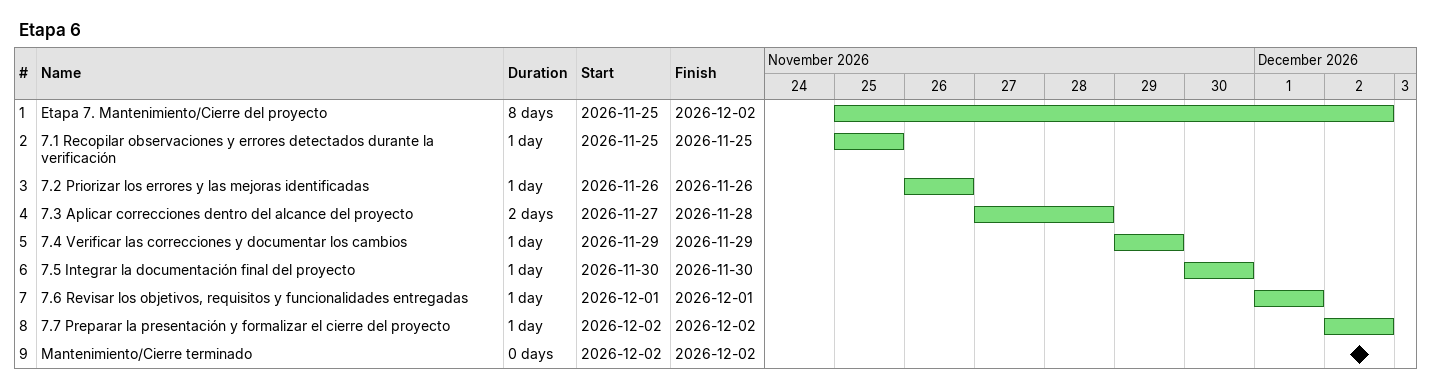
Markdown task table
Etapa 6

| ID | Task | Duration | Start | Finish |
|---|---|---|---|---|
| 1 | Etapa 7. Mantenimiento/Cierre del proyecto | 8d | 2026-11-25 | 2026-12-02 |
| 2 | 7.1 Recopilar observaciones y errores detectados durante la verificación | 1d | 2026-11-25 | 2026-11-25 |
| 3 | 7.2 Priorizar los errores y las mejoras identificadas | 1d | 2026-11-26 | 2026-11-26 |
| 4 | 7.3 Aplicar correcciones dentro del alcance del proyecto | 2d | 2026-11-27 | 2026-11-28 |
| 5 | 7.4 Verificar las correcciones y documentar los cambios | 1d | 2026-11-29 | 2026-11-29 |
| 6 | 7.5 Integrar la documentación final del proyecto | 1d | 2026-11-30 | 2026-11-30 |
| 7 | 7.6 Revisar los objetivos, requisitos y funcionalidades entregadas | 1d | 2026-12-01 | 2026-12-01 |
| 8 | 7.7 Preparar la presentación y formalizar el cierre del proyecto | 1d | 2026-12-02 | 2026-12-02 |
| 9 | Mantenimiento/Cierre terminado | 0d | 2026-12-02 | 2026-12-02 |
